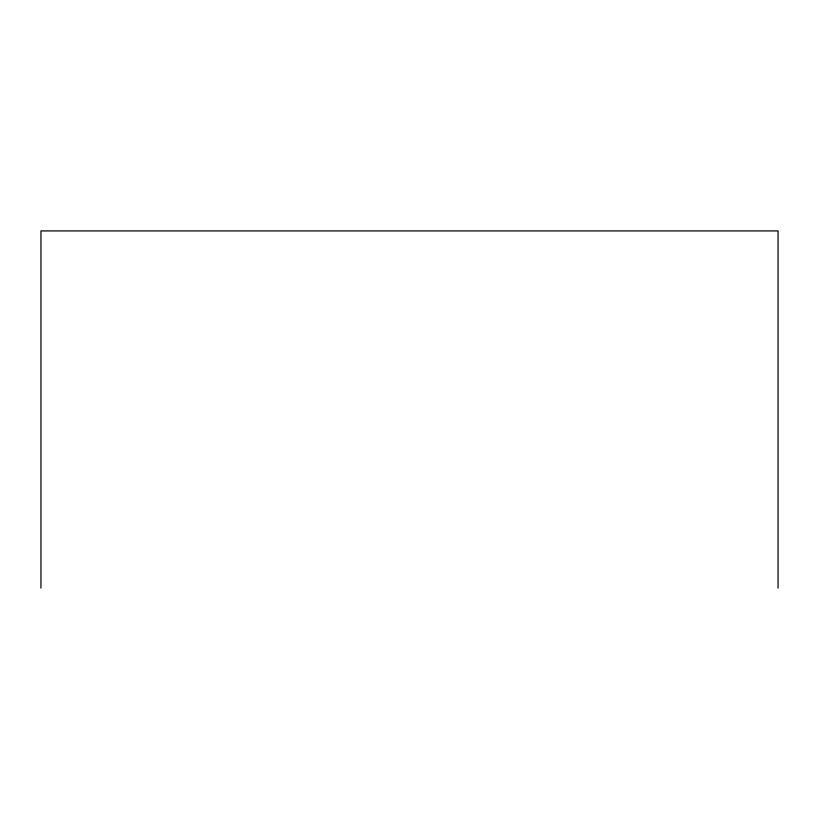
<?xml version="1.0" encoding="UTF-8"?>
<svg xmlns="http://www.w3.org/2000/svg" width="819" height="819" viewBox="0 0 819 819"><rect width="100%" height="100%" fill="white"/><g stroke="black" fill="none" stroke-linecap="round" stroke-linejoin="round"><path stroke-width="1.23" d="M778.05 588.083L778.05 230.917L40.95 230.917L40.95 588.083"/></g></svg>
